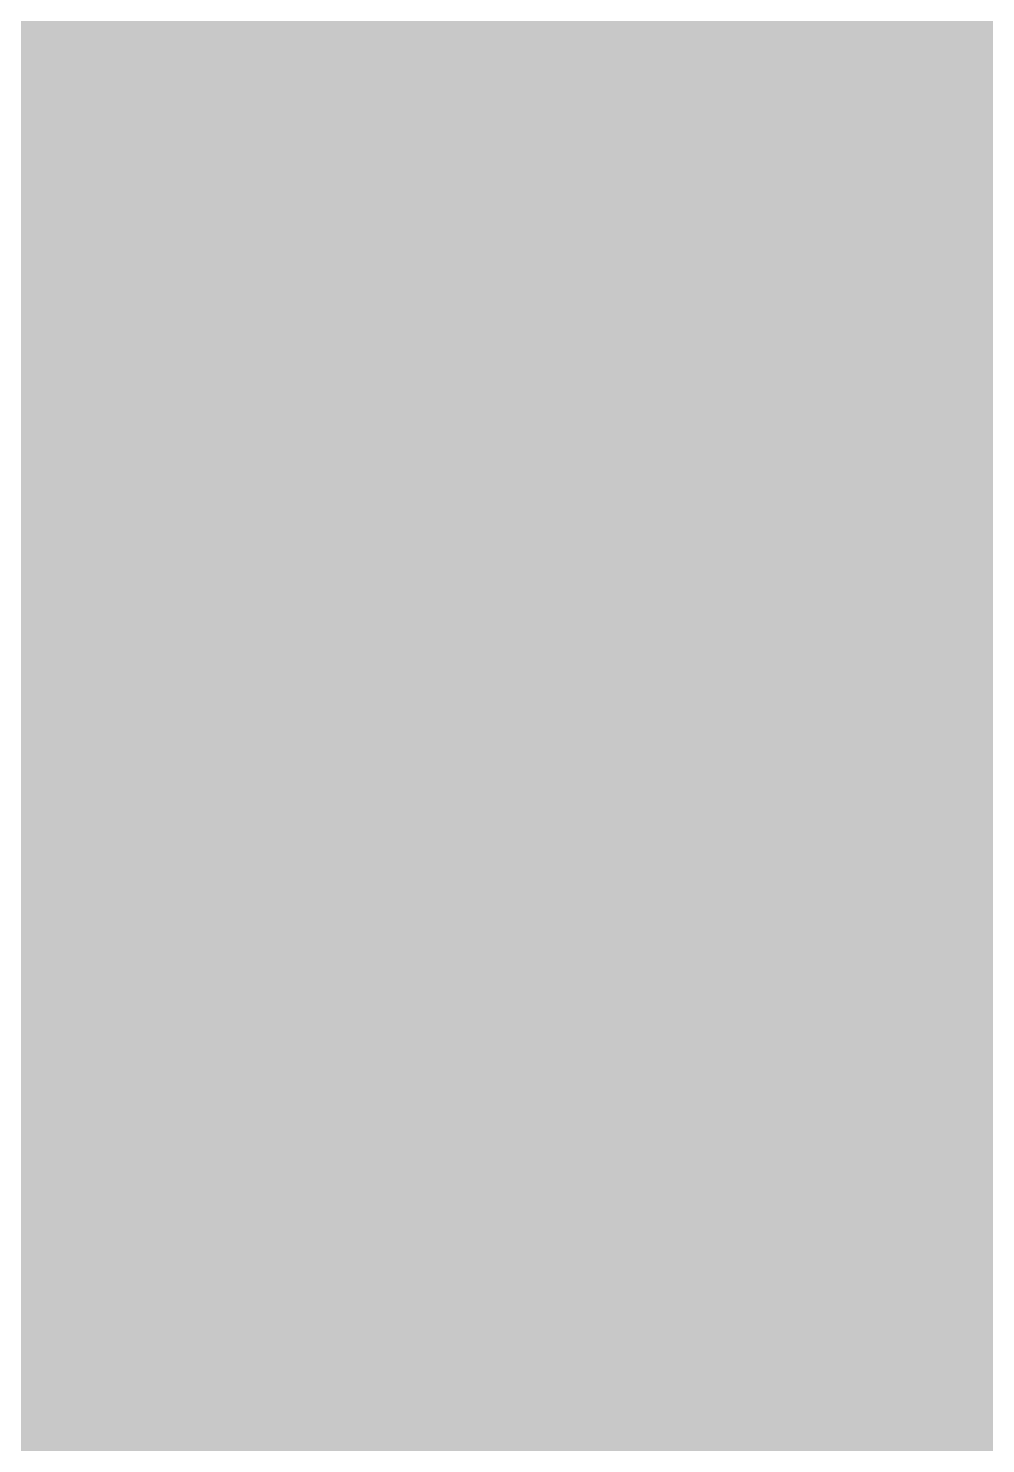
# Model space of a CAD drawing. Header units: inches. Extents: x -54880 to -186, y -132 to 853.
# Drawn here: x -16831.62982 to -16831.6072, y 144.99424 to 145.02769 of the extents above; entities that cross this region are included whole.
import ezdxf

# ---------------------------------------------------------------- set-up
doc = ezdxf.new("R2010")
doc.units = ezdxf.units.IN
doc.header["$MEASUREMENT"] = 0
doc.layers.add('Q-SPCQ', color=91, linetype='Continuous', lineweight=9)

# ---------------------------------------------------------------- blocks, each defined once
blk = doc.blocks.new('Basketball_Backstop-Performance_Sports_Systems-3103-Ceiling_Hung - 27_-0_ to 27_-11 7_8_-706978-Section 1')
at = {"layer": 'Q-SPCQ'}
h = blk.add_hatch(color=256, dxfattribs=at)
h.paths.add_polyline_path([(21241.570472, 116), (21242.42781, 116), (21242.408198, 119.783167), (21239.11531, 119.750433), (21239.11531, 116), (21240.77156, 116)], flags=0)
h.paths.add_polyline_path([(21242.42781, 120.216506), (21242.361712, 128.75), (21239.11531, 128.75), (21239.123714, 128.3125), (21239.80281, 128.3125), (21239.80281, 128.125), (21239.11531, 128.125), (21239.11818, 120.204489), (21240.103078, 120.232647), (21241.332755, 120.241764), (21242.405949, 120.217011)], flags=0)
h.paths.add_polyline_path([(21241.937903, 120), (21242.42781, 120.125), (21242.406001, 120.206868), (21242.084316, 120.064705)], flags=0)
h.paths.add_polyline_path([(21242.42781, 119.823223), (21242.407395, 119.937992), (21242.117221, 119.935295), (21242.407953, 119.830389)], flags=0)
h.paths.add_polyline_path([(21239.228181, 129.25), (21242.42781, 129.25), (21242.42781, 135.470994), (21239.11531, 135.437933), (21239.12478, 129.875), (21239.80281, 129.875), (21239.80281, 129.6875), (21239.11531, 129.6875), (21239.124354, 129.25)], flags=0)
h.paths.add_polyline_path([(21242.42781, 135.904006), (21242.42781, 152.542592), (21241.642219, 152.542592), (21241.332755, 161.787537), (21240.551105, 161.752638), (21239.11531, 161.750433), (21239.128887, 135.891469), (21240.168175, 135.924826), (21241.332755, 135.929264), (21242.324612, 135.906387)], flags=0)
h.paths.add_polyline_path([(21241.937903, 135.6875), (21242.42781, 135.8125), (21242.42781, 135.904006), (21242.084316, 135.752205)], flags=0)
h.paths.add_polyline_path([(21242.42781, 135.510723), (21242.42781, 135.622795), (21242.117221, 135.622795), (21242.326473, 135.547289)], flags=0)
h.paths.add_polyline_path([(21239.472032, 162.187296), (21241.365032, 162.248268), (21239.559101, 224.125), (21239.11531, 224.125), (21239.146845, 162.203097), (21239.346441, 162.193398)], flags=0)
h.paths.add_polyline_path([(21242.42781, 187.186229), (21242.42781, 224.75), (21241.355016, 224.75), (21242.376699, 188.975882)], flags=0)
h.paths.add_polyline_path([(21239.469942, 224.3125), (21239.592522, 224.3125), (21239.559101, 224.75), (21239.11531, 224.75), (21239.189235, 224.3125), (21239.444918, 224.3125)], flags=0)
h.paths.add_polyline_path([(21239.559101, 225.25), (21239.565747, 225.25), (21239.469942, 225.6875), (21239.11531, 225.6875), (21239.189875, 225.25), (21239.469942, 225.25)], flags=0)
h.paths.add_polyline_path([(21241.570472, 225.25), (21242.42781, 225.25), (21242.42781, 281.375), (21240.293836, 281.375), (21240.293836, 280.9375), (21239.86368, 280.917592), (21239.832459, 278.062132), (21241.340736, 225.25)], flags=0)
h.paths.add_polyline_path([(21239.547898, 225.875), (21239.11531, 240.552132), (21239.190302, 225.875), (21239.469942, 225.875)], flags=0)

msp = doc.modelspace()

# ---------------------------------------------------------------- block references
at = {"layer": 'Q-SPCQ'}
msp.add_blockref('Basketball_Backstop-Performance_Sports_Systems-3103-Ceiling_Hung - 27_-0_ to 27_-11 7_8_-706978-Section 1', (-38070.761686, 0), dxfattribs=at)

doc.saveas('drawing.dxf')
